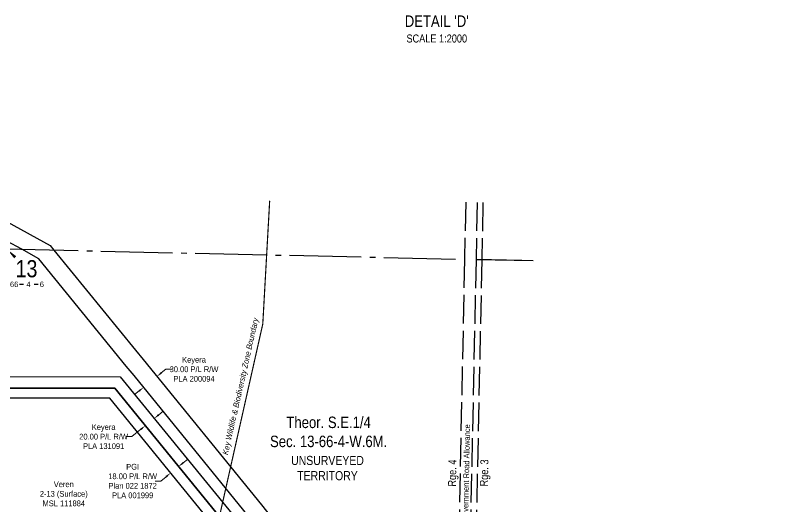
# Model space of a CAD drawing. Extents: x 399452 to 415540, y 6060435 to 6067869.
# Drawn here: x 405573 to 406923, y 6063340 to 6064199 of the extents above; entities that cross this region are included whole.
import ezdxf
from ezdxf.enums import TextEntityAlignment as Align

# ---------------------------------------------------------------- set-up
doc = ezdxf.new("R2010")
doc.units = 0
doc.header["$LTSCALE"] = 5
doc.header["$PDSIZE"] = 0.5
for name, pattern in [('DASHDOT2', [12.7, 6.35, -3.175, 0, -3.175]), ('foc-QUARTERLINE', [33, 25, -3, 2, -3]), ('foc-UNSURVEYED', [12.5, 10, -2.5])]:
    doc.linetypes.add(name, pattern=pattern)
doc.layers.get('Defpoints').update_dxf_attribs({"color": 9})
for name, color, linetype in [('10', 1, 'Continuous'), ('9', 3, 'Continuous'), ('AS-WILDLIFE', 131, 'DASHDOT2'), ('C-SYMBOL', 7, 'Continuous'), ('D-TXT', 6, 'Continuous'), ('DETAIL-T', 7, 'Continuous'), ('F-RW', 190, 'Continuous'), ('L-QSEC', 8, 'foc-QUARTERLINE'), ('L-ROAD-T', 7, 'Continuous'), ('L-SECLBL', 7, 'Continuous'), ('L-SECQ', 8, 'foc-QUARTERLINE'), ('L-UNS-T', 3, 'Continuous'), ('L-USEC', 7, 'foc-UNSURVEYED')]:
    doc.layers.add(name, color=color, linetype=linetype)
doc.layers.add('C-WS-T', color=13, linetype='Continuous', lineweight=9)
doc.layers.add('F-RW-T', color=190, linetype='Continuous', lineweight=9)
doc.styles.add('175L', font='ARIALN.TTF', dxfattribs={"height": 20})
doc.styles.add('240', font='ARIALN.TTF', dxfattribs={"height": 30})
doc.styles.add('80CG', font='ARIALN.TTF', dxfattribs={"height": 10})
doc.styles.add('80L', font='ARIALN.TTF', dxfattribs={"height": 10})
doc.styles.add('SIMPLEX', font='ARIALN.TTF')
doc.dimstyles.new('Compass 5 000', dxfattribs={"dimscale": 5, "dimtxt": 9, "dimasz": 2, "dimexe": 0.2, "dimexo": 0.0625, "dimgap": 0.5, "dimtad": 0, "dimtih": 1, "dimtoh": 1, "dimzin": 0, "dimdsep": 46, "dimtxsty": '80CG', "dimcen": 0.1, "dimse1": 1, "dimse2": 1, "dimclrd": 256, "dimclrt": 256, "dimaunit": 1, "dimadec": 4, "dimazin": 0, "dimtfac": 0.06, "dimtofl": 0, "dimtmove": 0, "dimatfit": 1, "dimfxl": 0.2, "dimtolj": 1, "dimtzin": 0, "dimlwd": -1, "dimarcsym": 0})

# ---------------------------------------------------------------- blocks, each defined once
blk = doc.blocks.new('L-SECLBL')
at = {"layer": '9', "color": 7}
for p, q in [((-5.1, -27.8), (-12.3, -27.8)), ((20.7, -27.8), (13.5, -27.8))]:
    blk.add_line(p, q, dxfattribs=at)
at = {"layer": '10', "color": 2, "style": 'SIMPLEX'}
blk.add_attdef('SEC', text='', height=30, dxfattribs=at).set_placement((0, 0), align=Align.MIDDLE)
at = {"layer": '10', "color": 5, "style": '80L'}
blk.add_attdef('TWP', text='', height=9.5, dxfattribs=at).set_placement((-14.4, -27.4), align=Align.MIDDLE_RIGHT)
blk.add_attdef('RGE', text='', height=9.5, dxfattribs=at).set_placement((3.6, -27.4), align=Align.MIDDLE_CENTER)
blk.add_attdef('MER', text='', height=9.5, dxfattribs=at).set_placement((23.2, -27.4), align=Align.MIDDLE_LEFT)
blk = doc.blocks.new('*D76')
at = {"layer": 'Defpoints', "color": 0, "transparency": 16777216}
for p in [(405737.4, 6063669.2), (405714.1, 6063650.3), (405820.4, 6063567.2)]:
    blk.add_point(p, dxfattribs=at)
at = {"layer": 'F-RW-T', "transparency": 16777216}
for p, q in [((405828.2, 6063573.5), (405835.9, 6063579.8)), ((405835.9, 6063579.8), (405845.9, 6063579.8)), ((405789.4, 6063541.9), (405781.6, 6063535.6))]:
    blk.add_line(p, q, dxfattribs=at)
for points in [[(405827.1, 6063574.8), (405829.2, 6063572.2), (405820.4, 6063567.2)], [(405788.3, 6063543.2), (405790.4, 6063540.6), (405797.1, 6063548.2)]]:
    blk.add_solid(points, dxfattribs=at)
at = {"layer": 'F-RW-T', "transparency": 16777216, "insert": (405885.4, 6063579.8), "char_height": 10, "attachment_point": 5, "style": '80CG'}
blk.add_mtext('\\A1;Keyera\\P30.00 P/L R/W\\PPLA 200094', dxfattribs=at)
blk = doc.blocks.new('*D77')
at = {"layer": 'Defpoints', "color": 0, "transparency": 16777216}
for p in [(405793.8, 6063489.2), (405809.3, 6063501.8), (405800.3, 6063481.2)]:
    blk.add_point(p, dxfattribs=at)
at = {"layer": 'F-RW-T', "transparency": 16777216}
for p, q in [((405823.6, 6063500.1), (405831.3, 6063506.5)), ((405776.8, 6063462), (405766.8, 6063462)), ((405792.6, 6063474.9), (405776.8, 6063462))]:
    blk.add_line(p, q, dxfattribs=at)
for points in [[(405822.5, 6063501.4), (405824.6, 6063498.8), (405815.8, 6063493.8)], [(405791.5, 6063476.2), (405793.6, 6063473.6), (405800.3, 6063481.2)]]:
    blk.add_solid(points, dxfattribs=at)
at = {"layer": 'F-RW-T', "transparency": 16777216, "insert": (405727.3, 6063462), "char_height": 10, "attachment_point": 5, "style": '80CG'}
blk.add_mtext('\\A1;Keyera\\P20.00 P/L R/W\\PPLA 131091', dxfattribs=at)
blk = doc.blocks.new('*D78')
at = {"layer": 'Defpoints', "color": 0, "transparency": 16777216}
for p in [(405814.8, 6063463.3), (405800.9, 6063452), (405844.4, 6063398.3)]:
    blk.add_point(p, dxfattribs=at)
at = {"layer": 'F-RW-T', "transparency": 16777216}
for p, q in [((405866.2, 6063416), (405873.9, 6063422.3)), ((405827.2, 6063384.3), (405817.2, 6063384.3)), ((405836.7, 6063392), (405827.2, 6063384.3))]:
    blk.add_line(p, q, dxfattribs=at)
for points in [[(405865.1, 6063417.3), (405867.2, 6063414.7), (405858.4, 6063409.7)], [(405835.6, 6063393.3), (405837.7, 6063390.7), (405844.4, 6063398.3)]]:
    blk.add_solid(points, dxfattribs=at)
at = {"layer": 'F-RW-T', "transparency": 16777216, "insert": (405778.1, 6063384.3), "char_height": 10, "attachment_point": 5, "style": '80CG'}
blk.add_mtext('\\A1;PGI\\P18.00 P/L R/W\\PPlan 022 1872\\PPLA 001999', dxfattribs=at)

msp = doc.modelspace()

# ---------------------------------------------------------------- linework, layer by layer
at = {"layer": 'AS-WILDLIFE', "const_width": 2, "flags": 128}
msp.add_lwpolyline([(406017.693, 6063874.47), (406005.648, 6063659.088), (405899.438, 6063187.107)], dxfattribs=at)
at = {"layer": 'F-RW'}
for points in [[(405558.713, 6063837.725), (405633.83, 6063796.586), (405640.51, 6063788.37), (405782.832, 6063613.381), (405796.389, 6063596.712), (406003.13, 6063342.55), (406020.805, 6063320.818)], [(405979.859, 6063323.622), (405780.53, 6063568.678), (405766.969, 6063585.345), (405614.267, 6063773.099), (405584.057, 6063789.643), (405558.006, 6063803.91)], [(405453.075, 6063567.031), (405553.055, 6063566.951), (405756.426, 6063566.788), (405985.091, 6063286.176), (405998.692, 6063269.385), (406232.624, 6062980.586), (406257.515, 6062949.857), (406284.634, 6062916.381), (406300.911, 6062896.285), (406310.35, 6062884.633), (406319.555, 6062873.269), (406339.291, 6062849.854), (406338.659, 6062819.327), (406336.477, 6062821.956), (406306.213, 6062860.021), (405970.18, 6063273.144), (405970.18, 6063273.144), (405961.768, 6063283.138), (405949.139, 6063298.636), (405746.919, 6063546.798), (405552.637, 6063546.953), (405452.657, 6063547.033)], [(405552.637, 6063546.953), (405746.919, 6063546.798), (405949.139, 6063298.636), (405961.768, 6063283.138), (405970.18, 6063273.144), (406306.213, 6062860.021), (406336.477, 6062821.956), (406338.659, 6062819.327), (406368.094, 6062783.908), (406397.514, 6062748.467), (406407.092, 6062736.931), (406436.207, 6062701.866), (406566.881, 6062544.473), (406595.527, 6062509.931), (406601.958, 6062502.185), (406605.783, 6062497.586), (406661.705, 6062430.218), (406669.442, 6062420.899), (406694.99, 6062390.136), (406843.774, 6062210.981), (406883.353, 6062159.413), (406904.098, 6062132.366), (406905.352, 6062130.598), (406923.293, 6062062.451)], [(406904.697, 6062062.541), (406888.91, 6062122.543), (406881.036, 6062132.82), (406829.762, 6062199.79), (406687.507, 6062371.076), (406681.193, 6062378.679), (406680.805, 6062379.146), (406655.64, 6062409.448), (406589.295, 6062489.327), (406582.871, 6062497.062), (406578.978, 6062501.752), (406550.295, 6062536.288), (406435.64, 6062674.347), (406402.904, 6062713.765), (406383.718, 6062736.868), (406367.524, 6062756.37), (406338.089, 6062791.78), (406292.255, 6062848.667), (406281.797, 6062861.525), (406272.346, 6062873.143), (405950.01, 6063269.427), (405738.372, 6063529.216), (405552.266, 6063529.195), (405452.284, 6063529.183)]]:
    msp.add_lwpolyline(points, dxfattribs=at)
at = {"layer": 'L-QSEC'}
for p, q in [((405557.745, 6063790.258), (406358.401, 6063772.243)), ((406458.34, 6063770.241), (406378.505, 6063771.816))]:
    msp.add_line(p, q, dxfattribs=at)
at = {"layer": 'L-SECLBL', "flags": 128}
msp.add_lwpolyline([(405557.745, 6063790.258, 0, 4.998, 0), (405572.753, 6063775.646, 2.999, 2.999, 0)], format="xyseb", dxfattribs=at)
at = {"layer": 'L-SECQ'}
msp.add_line((406378.506, 6063771.846), (406478.494, 6063769.871), dxfattribs=at)
at = {"layer": 'L-USEC'}
for p, q in [((406360.472, 6063872.182), (406358.401, 6063772.243)), ((406380.575, 6063871.73), (406378.505, 6063771.826)), ((406390.632, 6063871.504), (406388.562, 6063771.618)), ((406358.401, 6063772.243), (406341.776, 6062968.084)), ((406378.505, 6063771.826), (406362.053, 6062977.719)), ((406388.562, 6063771.618), (406372.11, 6062977.511))]:
    msp.add_line(p, q, dxfattribs=at)

# ---------------------------------------------------------------- block references
at = {"layer": 'L-SECLBL', "xscale": 0.9995923199999817, "yscale": 0.9995923199999817, "zscale": 0.9995923199999817}
msp.add_blockref('L-SECLBL', (405592.454, 6063755.757), dxfattribs=at).add_auto_attribs({'SEC': '13', 'TWP': '66', 'RGE': '4', 'MER': '6'})

# ---------------------------------------------------------------- texts
at = {"layer": 'AS-WILDLIFE', "insert": (405967.99, 6063549.636), "char_height": 9.99592, "attachment_point": 5, "rotation": 77.317962, "style": '240'}
msp.add_mtext_dynamic_manual_height_columns('\\pxqc;{\\fArial Narrow|b0|i1|c0|p34;Key Wildlife & Biodiversity Zone Boundary }', width=214.56952, gutter_width=44.982, heights=[0], dxfattribs=at)
at = {"layer": 'C-SYMBOL', "color": 3, "insert": (406120.78, 6063497.027), "char_height": 19.99185, "width": 203.15943, "attachment_point": 2, "style": '175L'}
msp.add_mtext('Theor. S.E.1/4 \\PSec. 13-66-4-W.6M.', dxfattribs=at)
at = {"layer": 'C-WS-T', "insert": (405657.644, 6063361.947), "char_height": 9.99592, "width": 72.65374, "attachment_point": 5, "style": '80CG'}
msp.add_mtext('\\A1;Veren\\P2-13 (Surface)\\PMSL 111884', dxfattribs=at)
at = {"layer": 'D-TXT', "color": 3, "char_height": 14, "attachment_point": 1, "rotation": 88.813132, "style": '80L'}
for s, width, insert in [('Rge. 4', 73.72494, (406329.38, 6063374.835)), ('Rge. 3', 63.83485, (406385.22, 6063375.101))]:
    msp.add_mtext_dynamic_manual_height_columns(s, width=width, gutter_width=47.48, heights=[0], dxfattribs=dict(at, insert=insert))
at = {"layer": 'DETAIL-T', "color": 3, "insert": (406309.871, 6064174.924), "char_height": 19.99184, "width": 110.91871, "attachment_point": 5, "style": '80CG'}
msp.add_mtext("\\pxqc;DETAIL 'D'\\P{\\H0.7x;SCALE 1:2000}", dxfattribs=at)
at = {"layer": 'L-ROAD-T', "style": '80L'}
msp.add_text('Theoretic Government Road Allowance', height=9.99592, rotation=88.815652, dxfattribs=at).set_placement((406360.813, 6063369.325), align=Align.MIDDLE_CENTER)
at = {"layer": 'L-UNS-T', "color": 3, "insert": (406118.805, 6063406.956), "char_height": 15.99348, "attachment_point": 5, "style": '80L'}
msp.add_mtext_dynamic_manual_height_columns('\\pxqc;UNSURVEYED TERRITORY', width=126.31028, gutter_width=47.461, heights=[0], dxfattribs=at)

# ---------------------------------------------------------------- dimensions: what is measured, and where the dimension line sits
at = {"layer": 'F-RW-T'}
for base, p1, p2, angle, text, picture, middle in [((405820.401, 6063567.172), (405714.117, 6063650.272), (405737.407, 6063669.214), 39.122063, 'Keyera\\P30.00 P/L R/W\\PPLA 200094', '*D76', (405885.385, 6063579.794)), ((405800.303, 6063481.178), (405809.305, 6063501.814), (405793.79, 6063489.171), 219.175582, 'Keyera\\P20.00 P/L R/W\\PPLA 131091', '*D77', (405727.257, 6063462.02)), ((405844.441, 6063398.345), (405814.849, 6063463.328), (405800.901, 6063452.012), 219.052645, 'PGI\\P18.00 P/L R/W\\PPlan 022 1872\\PPLA 001999', '*D78', (405778.099, 6063384.342))]:
    dim = msp.add_linear_dim(base=base, p1=p1, p2=p2, angle=angle, text=text, dimstyle='Compass 5 000', override={"dimtxt": 10}, dxfattribs=at)
    dim.commit()
    dim.dimension.update_dxf_attribs({"geometry": picture, "text_midpoint": middle, "dimtype": 161})

doc.saveas('drawing.dxf')
